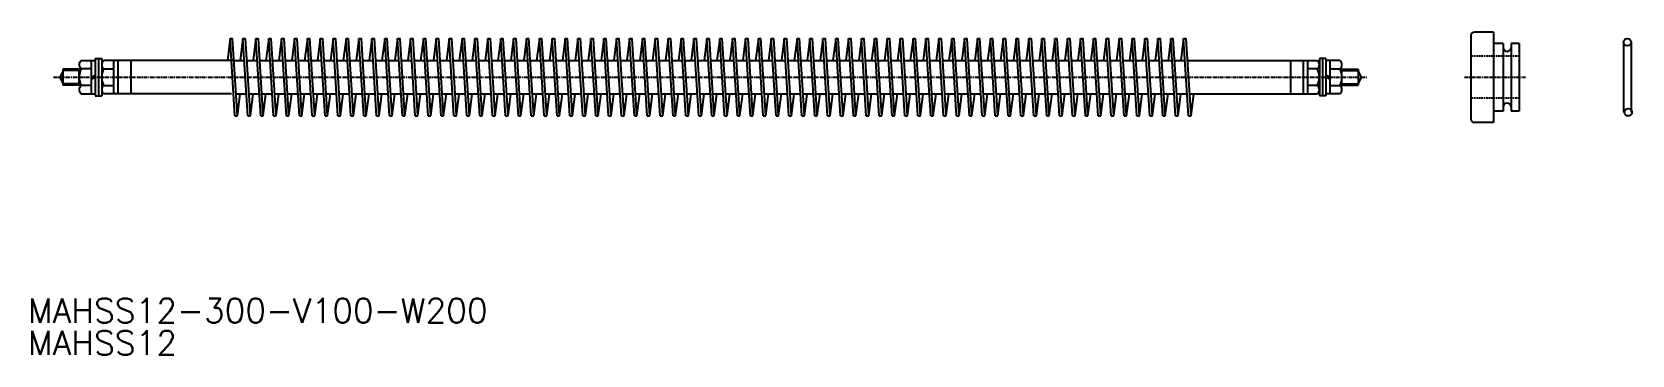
# Model space of a CAD drawing. Extents: x 45 to 541, y 132 to 232.
import ezdxf
from ezdxf.enums import TextEntityAlignment as Align

# ---------------------------------------------------------------- set-up
doc = ezdxf.new("R2010")
doc.units = 0
doc.linetypes.add('CENTER', pattern=[2, 1.25, -0.25, 0.25, -0.25])
doc.linetypes.add('DASHED', pattern=[0.75, 0.5, -0.25])
doc.layers.get('0').update_dxf_attribs({"linetype": 'CONTINUOUS'})
doc.layers.add('CENTER', color=1, linetype='CENTER')
doc.styles.get("Standard").update_dxf_attribs({"font": 'txt.shx', "bigfont": 'extfont.shx'})

msp = doc.modelspace()

# ---------------------------------------------------------------- linework, layer by layer
at = {"color": 7, "linetype": 'CONTINUOUS'}
for p, q in [((106.1, 229.68), (105.25, 222.83)), ((107.6, 205.68), (106.1, 229.68)), ((106.1, 229.68), (106.89, 229.68)), ((108.39, 205.68), (106.89, 229.68)), ((110.1, 229.68), (109.25, 222.83)), ((111.6, 205.68), (110.1, 229.68)), ((110.1, 229.68), (110.89, 229.68)), ((112.39, 205.68), (110.89, 229.68)), ((114.1, 229.68), (113.25, 222.83)), ((115.6, 205.68), (114.1, 229.68)), ((114.1, 229.68), (114.89, 229.68)), ((116.39, 205.68), (114.89, 229.68)), ((118.1, 229.68), (117.25, 222.83)), ((119.6, 205.68), (118.1, 229.68)), ((118.1, 229.68), (118.89, 229.68)), ((120.39, 205.68), (118.89, 229.68)), ((122.1, 229.68), (121.25, 222.83)), ((123.6, 205.68), (122.1, 229.68)), ((122.1, 229.68), (122.89, 229.68)), ((124.39, 205.68), (122.89, 229.68)), ((126.1, 229.68), (125.25, 222.83)), ((127.6, 205.68), (126.1, 229.68)), ((126.1, 229.68), (126.89, 229.68)), ((128.39, 205.68), (126.89, 229.68)), ((130.1, 229.68), (129.25, 222.83)), ((131.6, 205.68), (130.1, 229.68)), ((130.1, 229.68), (130.89, 229.68)), ((132.39, 205.68), (130.89, 229.68)), ((134.1, 229.68), (133.25, 222.83)), ((135.6, 205.68), (134.1, 229.68)), ((134.1, 229.68), (134.89, 229.68)), ((136.39, 205.68), (134.89, 229.68)), ((138.1, 229.68), (137.25, 222.83)), ((139.6, 205.68), (138.1, 229.68)), ((138.1, 229.68), (138.89, 229.68)), ((140.39, 205.68), (138.89, 229.68)), ((142.1, 229.68), (141.25, 222.83)), ((143.6, 205.68), (142.1, 229.68)), ((142.1, 229.68), (142.89, 229.68)), ((144.39, 205.68), (142.89, 229.68)), ((146.1, 229.68), (145.25, 222.83)), ((147.6, 205.68), (146.1, 229.68)), ((146.1, 229.68), (146.89, 229.68)), ((148.39, 205.68), (146.89, 229.68)), ((150.1, 229.68), (149.25, 222.83)), ((151.6, 205.68), (150.1, 229.68)), ((150.1, 229.68), (150.89, 229.68)), ((152.39, 205.68), (150.89, 229.68)), ((154.1, 229.68), (153.25, 222.83)), ((155.6, 205.68), (154.1, 229.68)), ((154.1, 229.68), (154.89, 229.68)), ((156.39, 205.68), (154.89, 229.68)), ((158.1, 229.68), (157.25, 222.83)), ((159.6, 205.68), (158.1, 229.68)), ((158.1, 229.68), (158.89, 229.68)), ((160.39, 205.68), (158.89, 229.68)), ((162.1, 229.68), (161.25, 222.83)), ((163.6, 205.68), (162.1, 229.68)), ((162.1, 229.68), (162.89, 229.68)), ((164.39, 205.68), (162.89, 229.68)), ((166.1, 229.68), (165.25, 222.83)), ((167.6, 205.68), (166.1, 229.68)), ((166.1, 229.68), (166.89, 229.68)), ((168.39, 205.68), (166.89, 229.68)), ((170.1, 229.68), (169.25, 222.83)), ((171.6, 205.68), (170.1, 229.68)), ((170.1, 229.68), (170.89, 229.68)), ((172.39, 205.68), (170.89, 229.68)), ((174.1, 229.68), (173.25, 222.83)), ((175.6, 205.68), (174.1, 229.68)), ((174.1, 229.68), (174.89, 229.68)), ((176.39, 205.68), (174.89, 229.68)), ((178.1, 229.68), (177.25, 222.83)), ((179.6, 205.68), (178.1, 229.68)), ((178.1, 229.68), (178.89, 229.68)), ((180.39, 205.68), (178.89, 229.68)), ((182.1, 229.68), (181.25, 222.83)), ((183.6, 205.68), (182.1, 229.68)), ((182.1, 229.68), (182.89, 229.68)), ((184.39, 205.68), (182.89, 229.68)), ((186.1, 229.68), (185.25, 222.83)), ((187.6, 205.68), (186.1, 229.68)), ((186.1, 229.68), (186.89, 229.68)), ((188.39, 205.68), (186.89, 229.68)), ((190.1, 229.68), (189.25, 222.83)), ((191.6, 205.68), (190.1, 229.68)), ((190.1, 229.68), (190.89, 229.68)), ((192.39, 205.68), (190.89, 229.68)), ((194.1, 229.68), (193.25, 222.83)), ((195.6, 205.68), (194.1, 229.68)), ((194.1, 229.68), (194.89, 229.68)), ((196.39, 205.68), (194.89, 229.68)), ((198.1, 229.68), (197.25, 222.83)), ((199.6, 205.68), (198.1, 229.68)), ((198.1, 229.68), (198.89, 229.68)), ((200.39, 205.68), (198.89, 229.68)), ((202.1, 229.68), (201.25, 222.83)), ((203.6, 205.68), (202.1, 229.68)), ((202.1, 229.68), (202.89, 229.68)), ((204.39, 205.68), (202.89, 229.68)), ((206.1, 229.68), (205.25, 222.83)), ((207.6, 205.68), (206.1, 229.68)), ((206.1, 229.68), (206.89, 229.68)), ((208.39, 205.68), (206.89, 229.68)), ((210.1, 229.68), (209.25, 222.83)), ((211.6, 205.68), (210.1, 229.68)), ((210.1, 229.68), (210.89, 229.68)), ((212.39, 205.68), (210.89, 229.68)), ((214.1, 229.68), (213.25, 222.83)), ((215.6, 205.68), (214.1, 229.68)), ((214.1, 229.68), (214.89, 229.68)), ((216.39, 205.68), (214.89, 229.68)), ((218.1, 229.68), (217.25, 222.83)), ((219.6, 205.68), (218.1, 229.68)), ((218.1, 229.68), (218.89, 229.68)), ((220.39, 205.68), (218.89, 229.68)), ((222.1, 229.68), (221.25, 222.83)), ((223.6, 205.68), (222.1, 229.68)), ((222.1, 229.68), (222.89, 229.68)), ((224.39, 205.68), (222.89, 229.68)), ((226.1, 229.68), (225.25, 222.83)), ((227.6, 205.68), (226.1, 229.68)), ((226.1, 229.68), (226.89, 229.68)), ((228.39, 205.68), (226.89, 229.68)), ((230.1, 229.68), (229.25, 222.83)), ((231.6, 205.68), (230.1, 229.68)), ((230.1, 229.68), (230.89, 229.68)), ((232.39, 205.68), (230.89, 229.68)), ((234.1, 229.68), (233.25, 222.83)), ((235.6, 205.68), (234.1, 229.68)), ((234.1, 229.68), (234.89, 229.68)), ((236.39, 205.68), (234.89, 229.68)), ((238.1, 229.68), (237.25, 222.83)), ((239.6, 205.68), (238.1, 229.68)), ((238.1, 229.68), (238.89, 229.68)), ((240.39, 205.68), (238.89, 229.68)), ((242.1, 229.68), (241.25, 222.83)), ((243.6, 205.68), (242.1, 229.68)), ((242.1, 229.68), (242.89, 229.68)), ((244.39, 205.68), (242.89, 229.68)), ((246.1, 229.68), (245.25, 222.83)), ((247.6, 205.68), (246.1, 229.68)), ((246.1, 229.68), (246.89, 229.68)), ((248.39, 205.68), (246.89, 229.68)), ((250.1, 229.68), (249.25, 222.83)), ((251.6, 205.68), (250.1, 229.68)), ((250.1, 229.68), (250.89, 229.68)), ((252.39, 205.68), (250.89, 229.68)), ((254.1, 229.68), (253.25, 222.83)), ((255.6, 205.68), (254.1, 229.68)), ((254.1, 229.68), (254.89, 229.68)), ((256.39, 205.68), (254.89, 229.68)), ((258.1, 229.68), (257.25, 222.83)), ((259.6, 205.68), (258.1, 229.68)), ((258.1, 229.68), (258.89, 229.68)), ((260.39, 205.68), (258.89, 229.68)), ((262.1, 229.68), (261.25, 222.83)), ((263.6, 205.68), (262.1, 229.68)), ((262.1, 229.68), (262.89, 229.68)), ((264.39, 205.68), (262.89, 229.68)), ((266.1, 229.68), (265.25, 222.83)), ((267.6, 205.68), (266.1, 229.68)), ((266.1, 229.68), (266.89, 229.68)), ((268.39, 205.68), (266.89, 229.68)), ((270.1, 229.68), (269.25, 222.83)), ((271.6, 205.68), (270.1, 229.68)), ((270.1, 229.68), (270.89, 229.68)), ((272.39, 205.68), (270.89, 229.68)), ((274.1, 229.68), (273.25, 222.83)), ((275.6, 205.68), (274.1, 229.68)), ((274.1, 229.68), (274.89, 229.68)), ((276.39, 205.68), (274.89, 229.68)), ((278.1, 229.68), (277.25, 222.83)), ((279.6, 205.68), (278.1, 229.68)), ((278.1, 229.68), (278.89, 229.68)), ((280.39, 205.68), (278.89, 229.68)), ((282.1, 229.68), (281.25, 222.83)), ((283.6, 205.68), (282.1, 229.68)), ((282.1, 229.68), (282.89, 229.68)), ((284.39, 205.68), (282.89, 229.68)), ((286.1, 229.68), (285.25, 222.83)), ((287.6, 205.68), (286.1, 229.68)), ((286.1, 229.68), (286.89, 229.68)), ((288.39, 205.68), (286.89, 229.68)), ((290.1, 229.68), (289.25, 222.83)), ((291.6, 205.68), (290.1, 229.68)), ((290.1, 229.68), (290.89, 229.68)), ((292.39, 205.68), (290.89, 229.68)), ((294.1, 229.68), (293.25, 222.83)), ((295.6, 205.68), (294.1, 229.68)), ((294.1, 229.68), (294.89, 229.68)), ((296.39, 205.68), (294.89, 229.68)), ((298.1, 229.68), (297.25, 222.83)), ((299.6, 205.68), (298.1, 229.68)), ((298.1, 229.68), (298.89, 229.68)), ((300.39, 205.68), (298.89, 229.68)), ((302.1, 229.68), (301.25, 222.83)), ((303.6, 205.68), (302.1, 229.68)), ((302.1, 229.68), (302.89, 229.68)), ((304.39, 205.68), (302.89, 229.68)), ((306.1, 229.68), (305.25, 222.83)), ((307.6, 205.68), (306.1, 229.68)), ((306.1, 229.68), (306.89, 229.68)), ((308.39, 205.68), (306.89, 229.68)), ((310.1, 229.68), (309.25, 222.83)), ((311.6, 205.68), (310.1, 229.68)), ((310.1, 229.68), (310.89, 229.68)), ((312.39, 205.68), (310.89, 229.68)), ((314.1, 229.68), (313.25, 222.83)), ((315.6, 205.68), (314.1, 229.68)), ((314.1, 229.68), (314.89, 229.68)), ((316.39, 205.68), (314.89, 229.68)), ((318.1, 229.68), (317.25, 222.83)), ((319.6, 205.68), (318.1, 229.68)), ((318.1, 229.68), (318.89, 229.68)), ((320.39, 205.68), (318.89, 229.68)), ((322.1, 229.68), (321.25, 222.83)), ((323.6, 205.68), (322.1, 229.68)), ((322.1, 229.68), (322.89, 229.68)), ((324.39, 205.68), (322.89, 229.68)), ((326.1, 229.68), (325.25, 222.83)), ((327.6, 205.68), (326.1, 229.68)), ((326.1, 229.68), (326.89, 229.68)), ((328.39, 205.68), (326.89, 229.68)), ((330.1, 229.68), (329.25, 222.83)), ((331.6, 205.68), (330.1, 229.68)), ((330.1, 229.68), (330.89, 229.68)), ((332.39, 205.68), (330.89, 229.68)), ((334.1, 229.68), (333.25, 222.83)), ((335.6, 205.68), (334.1, 229.68)), ((334.1, 229.68), (334.89, 229.68)), ((336.39, 205.68), (334.89, 229.68)), ((338.1, 229.68), (337.25, 222.83)), ((339.6, 205.68), (338.1, 229.68)), ((338.1, 229.68), (338.89, 229.68)), ((340.39, 205.68), (338.89, 229.68)), ((342.1, 229.68), (341.25, 222.83)), ((343.6, 205.68), (342.1, 229.68)), ((342.1, 229.68), (342.89, 229.68)), ((344.39, 205.68), (342.89, 229.68)), ((346.1, 229.68), (345.25, 222.83)), ((347.6, 205.68), (346.1, 229.68)), ((346.1, 229.68), (346.89, 229.68)), ((348.39, 205.68), (346.89, 229.68)), ((350.1, 229.68), (349.25, 222.83)), ((351.6, 205.68), (350.1, 229.68)), ((350.1, 229.68), (350.89, 229.68)), ((352.39, 205.68), (350.89, 229.68)), ((354.1, 229.68), (353.25, 222.83)), ((355.6, 205.68), (354.1, 229.68)), ((354.1, 229.68), (354.89, 229.68)), ((356.39, 205.68), (354.89, 229.68)), ((358.1, 229.68), (357.25, 222.83)), ((359.6, 205.68), (358.1, 229.68)), ((358.1, 229.68), (358.89, 229.68)), ((360.39, 205.68), (358.89, 229.68)), ((362.1, 229.68), (361.25, 222.83)), ((363.6, 205.68), (362.1, 229.68)), ((362.1, 229.68), (362.89, 229.68)), ((364.39, 205.68), (362.89, 229.68)), ((366.1, 229.68), (365.25, 222.83)), ((367.6, 205.68), (366.1, 229.68)), ((366.1, 229.68), (366.89, 229.68)), ((368.39, 205.68), (366.89, 229.68)), ((370.1, 229.68), (369.25, 222.83)), ((371.6, 205.68), (370.1, 229.68)), ((370.1, 229.68), (370.89, 229.68)), ((372.39, 205.68), (370.89, 229.68)), ((374.1, 229.68), (373.25, 222.83)), ((375.6, 205.68), (374.1, 229.68)), ((374.1, 229.68), (374.89, 229.68)), ((376.39, 205.68), (374.89, 229.68)), ((378.1, 229.68), (377.25, 222.83)), ((379.6, 205.68), (378.1, 229.68)), ((378.1, 229.68), (378.89, 229.68)), ((380.39, 205.68), (378.89, 229.68)), ((382.1, 229.68), (381.25, 222.83)), ((383.6, 205.68), (382.1, 229.68)), ((382.1, 229.68), (382.89, 229.68)), ((384.39, 205.68), (382.89, 229.68)), ((386.1, 229.68), (385.25, 222.83)), ((387.6, 205.68), (386.1, 229.68)), ((386.1, 229.68), (386.89, 229.68)), ((388.39, 205.68), (386.89, 229.68)), ((390.1, 229.68), (389.25, 222.83)), ((391.6, 205.68), (390.1, 229.68)), ((390.1, 229.68), (390.89, 229.68)), ((392.39, 205.68), (390.89, 229.68)), ((394.1, 229.68), (393.25, 222.83)), ((395.6, 205.68), (394.1, 229.68)), ((394.1, 229.68), (394.89, 229.68)), ((396.39, 205.68), (394.89, 229.68)), ((398.1, 229.68), (397.25, 222.83)), ((398.1, 229.68), (398.89, 229.68)), ((399.6, 205.68), (398.1, 229.68)), ((400.39, 205.68), (398.89, 229.68)), ((402.1, 229.68), (401.25, 222.83)), ((403.6, 205.68), (402.1, 229.68)), ((402.1, 229.68), (402.89, 229.68)), ((404.39, 205.68), (402.89, 229.68)), ((491.25, 230.58), (491.25, 204.79)), ((498.25, 231.68), (492.35, 231.68)), ((498.25, 231.68), (498.25, 203.68)), ((538.68, 228.53), (538.68, 206.83)), ((540.98, 228.53), (540.98, 206.83)), ((501.25, 228.18), (498.25, 228.18)), ((501.25, 228.18), (501.25, 207.18)), ((503.75, 228.18), (503.75, 207.18)), ((506.25, 228.18), (503.75, 228.18)), ((506.25, 228.18), (506.25, 207.18)), ((54.21, 219.61), (53.25, 217.68)), ((54.21, 220.18), (54.21, 215.18)), ((59.85, 220.18), (54.21, 220.18)), ((59.25, 215.18), (59.25, 220.18)), ((59.89, 222.83), (64.25, 222.83)), ((62.96, 220.25), (59.89, 220.25)), ((62.96, 222.83), (62.96, 212.54)), ((64.25, 223.47), (64.25, 222.83)), ((64.25, 223.47), (66.25, 223.47)), ((64.25, 222.83), (64.25, 212.54)), ((65.25, 223.47), (65.25, 211.9)), ((66.25, 223.47), (66.25, 211.9)), ((107.18, 222.83), (66.89, 222.83)), ((66.89, 220.25), (69.96, 220.25)), ((69.96, 222.83), (69.96, 212.54)), ((71.25, 222.83), (71.25, 212.54)), ((75.25, 222.83), (75.25, 212.54)), ((107.32, 222.83), (110.53, 222.83)), ((111.32, 222.83), (114.53, 222.83)), ((115.32, 222.83), (118.53, 222.83)), ((119.32, 222.83), (122.53, 222.83)), ((123.32, 222.83), (126.53, 222.83)), ((127.32, 222.83), (130.53, 222.83)), ((131.32, 222.83), (134.53, 222.83)), ((135.32, 222.83), (138.53, 222.83)), ((139.32, 222.83), (142.53, 222.83)), ((143.32, 222.83), (146.53, 222.83)), ((147.32, 222.83), (150.53, 222.83)), ((151.32, 222.83), (154.53, 222.83)), ((155.32, 222.83), (158.53, 222.83)), ((159.32, 222.83), (162.53, 222.83)), ((163.32, 222.83), (166.53, 222.83)), ((167.32, 222.83), (170.53, 222.83)), ((171.32, 222.83), (174.53, 222.83)), ((175.32, 222.83), (178.53, 222.83)), ((179.32, 222.83), (182.53, 222.83)), ((183.32, 222.83), (186.53, 222.83)), ((187.32, 222.83), (190.53, 222.83)), ((191.32, 222.83), (194.53, 222.83)), ((195.32, 222.83), (198.53, 222.83)), ((199.32, 222.83), (202.53, 222.83)), ((203.32, 222.83), (206.53, 222.83)), ((207.32, 222.83), (210.53, 222.83)), ((211.32, 222.83), (214.53, 222.83)), ((215.32, 222.83), (218.53, 222.83)), ((219.32, 222.83), (222.53, 222.83)), ((223.32, 222.83), (226.53, 222.83)), ((227.32, 222.83), (230.53, 222.83)), ((231.32, 222.83), (234.53, 222.83)), ((235.32, 222.83), (238.53, 222.83)), ((239.32, 222.83), (242.53, 222.83)), ((243.32, 222.83), (246.53, 222.83)), ((247.32, 222.83), (250.53, 222.83)), ((251.32, 222.83), (254.53, 222.83)), ((255.32, 222.83), (258.53, 222.83)), ((259.32, 222.83), (262.53, 222.83)), ((263.32, 222.83), (266.53, 222.83)), ((267.32, 222.83), (270.53, 222.83)), ((271.32, 222.83), (274.53, 222.83)), ((275.32, 222.83), (278.53, 222.83)), ((279.32, 222.83), (282.53, 222.83)), ((283.32, 222.83), (286.53, 222.83)), ((287.32, 222.83), (290.53, 222.83)), ((291.32, 222.83), (294.53, 222.83)), ((295.32, 222.83), (298.53, 222.83)), ((299.32, 222.83), (302.53, 222.83)), ((303.32, 222.83), (306.53, 222.83)), ((307.32, 222.83), (310.53, 222.83)), ((311.32, 222.83), (314.53, 222.83)), ((315.32, 222.83), (318.53, 222.83)), ((319.32, 222.83), (322.53, 222.83)), ((323.32, 222.83), (326.53, 222.83)), ((327.32, 222.83), (330.53, 222.83)), ((331.32, 222.83), (334.53, 222.83)), ((335.32, 222.83), (338.53, 222.83)), ((339.32, 222.83), (342.53, 222.83)), ((343.32, 222.83), (346.53, 222.83)), ((347.32, 222.83), (350.53, 222.83)), ((351.32, 222.83), (354.53, 222.83)), ((355.32, 222.83), (358.53, 222.83)), ((359.32, 222.83), (362.53, 222.83)), ((363.32, 222.83), (366.53, 222.83)), ((367.32, 222.83), (370.53, 222.83)), ((371.32, 222.83), (374.53, 222.83)), ((375.32, 222.83), (378.53, 222.83)), ((379.32, 222.83), (382.53, 222.83)), ((383.32, 222.83), (386.53, 222.83)), ((387.32, 222.83), (390.53, 222.83)), ((391.32, 222.83), (394.53, 222.83)), ((395.32, 222.83), (398.53, 222.83)), ((399.32, 222.83), (402.53, 222.83)), ((403.32, 222.83), (443.6, 222.83)), ((435.25, 222.83), (435.25, 212.54)), ((439.25, 222.83), (439.25, 212.54)), ((440.53, 222.83), (440.53, 212.54)), ((443.6, 220.25), (440.53, 220.25)), ((446.25, 223.47), (444.25, 223.47)), ((444.25, 223.47), (444.25, 211.9)), ((445.25, 223.47), (445.25, 211.9)), ((446.25, 223.47), (446.25, 222.83)), ((450.6, 222.83), (446.25, 222.83)), ((446.25, 222.83), (446.25, 212.54)), ((447.53, 222.83), (447.53, 212.54)), ((447.53, 220.25), (450.6, 220.25)), ((450.64, 220.18), (456.28, 220.18)), ((451.25, 215.18), (451.25, 220.18)), ((456.28, 220.18), (456.28, 215.18)), ((456.28, 219.61), (457.25, 217.68)), ((53.25, 217.68), (54.21, 215.75)), ((59.85, 215.18), (54.21, 215.18)), ((62.96, 215.11), (59.89, 215.11)), ((62.96, 217.68), (64.25, 218.33)), ((62.96, 217.04), (64.25, 217.68)), ((66.89, 215.11), (69.96, 215.11)), ((443.6, 215.11), (440.53, 215.11)), ((447.53, 217.68), (446.25, 218.33)), ((447.53, 217.04), (446.25, 217.68)), ((447.53, 215.11), (450.6, 215.11)), ((450.64, 215.18), (456.28, 215.18)), ((457.25, 217.68), (456.28, 215.75)), ((59.89, 212.54), (64.25, 212.54)), ((64.25, 212.54), (64.25, 211.9)), ((64.25, 211.9), (66.25, 211.9)), ((106.53, 212.54), (66.89, 212.54)), ((107.96, 212.54), (111.18, 212.54)), ((108.39, 205.68), (109.25, 212.54)), ((111.96, 212.54), (115.18, 212.54)), ((112.39, 205.68), (113.25, 212.54)), ((115.96, 212.54), (119.18, 212.54)), ((116.39, 205.68), (117.25, 212.54)), ((119.96, 212.54), (123.18, 212.54)), ((120.39, 205.68), (121.25, 212.54)), ((123.96, 212.54), (127.18, 212.54)), ((124.39, 205.68), (125.25, 212.54)), ((127.96, 212.54), (131.18, 212.54)), ((128.39, 205.68), (129.25, 212.54)), ((131.96, 212.54), (135.18, 212.54)), ((132.39, 205.68), (133.25, 212.54)), ((135.96, 212.54), (139.18, 212.54)), ((136.39, 205.68), (137.25, 212.54)), ((139.96, 212.54), (143.18, 212.54)), ((140.39, 205.68), (141.25, 212.54)), ((143.96, 212.54), (147.18, 212.54)), ((144.39, 205.68), (145.25, 212.54)), ((147.96, 212.54), (151.18, 212.54)), ((148.39, 205.68), (149.25, 212.54)), ((151.96, 212.54), (155.18, 212.54)), ((152.39, 205.68), (153.25, 212.54)), ((155.96, 212.54), (159.18, 212.54)), ((156.39, 205.68), (157.25, 212.54)), ((159.96, 212.54), (163.18, 212.54)), ((160.39, 205.68), (161.25, 212.54)), ((163.96, 212.54), (167.18, 212.54)), ((164.39, 205.68), (165.25, 212.54)), ((167.96, 212.54), (171.18, 212.54)), ((168.39, 205.68), (169.25, 212.54)), ((171.96, 212.54), (175.18, 212.54)), ((172.39, 205.68), (173.25, 212.54)), ((175.96, 212.54), (179.18, 212.54)), ((176.39, 205.68), (177.25, 212.54)), ((179.96, 212.54), (183.18, 212.54)), ((180.39, 205.68), (181.25, 212.54)), ((183.96, 212.54), (187.18, 212.54)), ((184.39, 205.68), (185.25, 212.54)), ((187.96, 212.54), (191.18, 212.54)), ((188.39, 205.68), (189.25, 212.54)), ((191.96, 212.54), (195.18, 212.54)), ((192.39, 205.68), (193.25, 212.54)), ((195.96, 212.54), (199.18, 212.54)), ((196.39, 205.68), (197.25, 212.54)), ((199.96, 212.54), (203.18, 212.54)), ((200.39, 205.68), (201.25, 212.54)), ((203.96, 212.54), (207.18, 212.54)), ((204.39, 205.68), (205.25, 212.54)), ((207.96, 212.54), (211.18, 212.54)), ((208.39, 205.68), (209.25, 212.54)), ((211.96, 212.54), (215.18, 212.54)), ((212.39, 205.68), (213.25, 212.54)), ((215.96, 212.54), (219.18, 212.54)), ((216.39, 205.68), (217.25, 212.54)), ((219.96, 212.54), (223.18, 212.54)), ((220.39, 205.68), (221.25, 212.54)), ((223.96, 212.54), (227.18, 212.54)), ((224.39, 205.68), (225.25, 212.54)), ((227.96, 212.54), (231.18, 212.54)), ((228.39, 205.68), (229.25, 212.54)), ((231.96, 212.54), (235.18, 212.54)), ((232.39, 205.68), (233.25, 212.54)), ((235.96, 212.54), (239.18, 212.54)), ((236.39, 205.68), (237.25, 212.54)), ((239.96, 212.54), (243.18, 212.54)), ((240.39, 205.68), (241.25, 212.54)), ((243.96, 212.54), (247.18, 212.54)), ((244.39, 205.68), (245.25, 212.54)), ((247.96, 212.54), (251.18, 212.54)), ((248.39, 205.68), (249.25, 212.54)), ((251.96, 212.54), (255.18, 212.54)), ((252.39, 205.68), (253.25, 212.54)), ((255.96, 212.54), (259.18, 212.54)), ((256.39, 205.68), (257.25, 212.54)), ((259.96, 212.54), (263.18, 212.54)), ((260.39, 205.68), (261.25, 212.54)), ((263.96, 212.54), (267.18, 212.54)), ((264.39, 205.68), (265.25, 212.54)), ((267.96, 212.54), (271.18, 212.54)), ((268.39, 205.68), (269.25, 212.54)), ((271.96, 212.54), (275.18, 212.54)), ((272.39, 205.68), (273.25, 212.54)), ((275.96, 212.54), (279.18, 212.54)), ((276.39, 205.68), (277.25, 212.54)), ((279.96, 212.54), (283.18, 212.54)), ((280.39, 205.68), (281.25, 212.54)), ((283.96, 212.54), (287.18, 212.54)), ((284.39, 205.68), (285.25, 212.54)), ((287.96, 212.54), (291.18, 212.54)), ((288.39, 205.68), (289.25, 212.54)), ((291.96, 212.54), (295.18, 212.54)), ((292.39, 205.68), (293.25, 212.54)), ((295.96, 212.54), (299.18, 212.54)), ((296.39, 205.68), (297.25, 212.54)), ((299.96, 212.54), (303.18, 212.54)), ((300.39, 205.68), (301.25, 212.54)), ((303.96, 212.54), (307.18, 212.54)), ((304.39, 205.68), (305.25, 212.54)), ((307.96, 212.54), (311.18, 212.54)), ((308.39, 205.68), (309.25, 212.54)), ((311.96, 212.54), (315.18, 212.54)), ((312.39, 205.68), (313.25, 212.54)), ((315.96, 212.54), (319.18, 212.54)), ((316.39, 205.68), (317.25, 212.54)), ((319.96, 212.54), (323.18, 212.54)), ((320.39, 205.68), (321.25, 212.54)), ((323.96, 212.54), (327.18, 212.54)), ((324.39, 205.68), (325.25, 212.54)), ((327.96, 212.54), (331.18, 212.54)), ((328.39, 205.68), (329.25, 212.54)), ((331.96, 212.54), (335.18, 212.54)), ((332.39, 205.68), (333.25, 212.54)), ((335.96, 212.54), (339.18, 212.54)), ((336.39, 205.68), (337.25, 212.54)), ((339.96, 212.54), (343.18, 212.54)), ((340.39, 205.68), (341.25, 212.54)), ((343.96, 212.54), (347.18, 212.54)), ((344.39, 205.68), (345.25, 212.54)), ((347.96, 212.54), (351.18, 212.54)), ((348.39, 205.68), (349.25, 212.54)), ((351.96, 212.54), (355.18, 212.54)), ((352.39, 205.68), (353.25, 212.54)), ((355.96, 212.54), (359.18, 212.54)), ((356.39, 205.68), (357.25, 212.54)), ((359.96, 212.54), (363.18, 212.54)), ((360.39, 205.68), (361.25, 212.54)), ((363.96, 212.54), (367.18, 212.54)), ((364.39, 205.68), (365.25, 212.54)), ((367.96, 212.54), (371.18, 212.54)), ((368.39, 205.68), (369.25, 212.54)), ((371.96, 212.54), (375.18, 212.54)), ((372.39, 205.68), (373.25, 212.54)), ((375.96, 212.54), (379.18, 212.54)), ((376.39, 205.68), (377.25, 212.54)), ((379.96, 212.54), (383.18, 212.54)), ((380.39, 205.68), (381.25, 212.54)), ((383.96, 212.54), (387.18, 212.54)), ((384.39, 205.68), (385.25, 212.54)), ((387.96, 212.54), (391.18, 212.54)), ((388.39, 205.68), (389.25, 212.54)), ((391.96, 212.54), (395.18, 212.54)), ((392.39, 205.68), (393.25, 212.54)), ((395.96, 212.54), (399.18, 212.54)), ((396.39, 205.68), (397.25, 212.54)), ((399.96, 212.54), (403.18, 212.54)), ((400.39, 205.68), (401.25, 212.54)), ((403.96, 212.54), (443.6, 212.54)), ((404.39, 205.68), (405.25, 212.54)), ((446.25, 211.9), (444.25, 211.9)), ((450.6, 212.54), (446.25, 212.54)), ((446.25, 212.54), (446.25, 211.9)), ((107.6, 205.68), (108.39, 205.68)), ((111.6, 205.68), (112.39, 205.68)), ((115.6, 205.68), (116.39, 205.68)), ((119.6, 205.68), (120.39, 205.68)), ((123.6, 205.68), (124.39, 205.68)), ((127.6, 205.68), (128.39, 205.68)), ((131.6, 205.68), (132.39, 205.68)), ((135.6, 205.68), (136.39, 205.68)), ((139.6, 205.68), (140.39, 205.68)), ((143.6, 205.68), (144.39, 205.68)), ((147.6, 205.68), (148.39, 205.68)), ((151.6, 205.68), (152.39, 205.68)), ((155.6, 205.68), (156.39, 205.68)), ((159.6, 205.68), (160.39, 205.68)), ((163.6, 205.68), (164.39, 205.68)), ((167.6, 205.68), (168.39, 205.68)), ((171.6, 205.68), (172.39, 205.68)), ((175.6, 205.68), (176.39, 205.68)), ((179.6, 205.68), (180.39, 205.68)), ((183.6, 205.68), (184.39, 205.68)), ((187.6, 205.68), (188.39, 205.68)), ((191.6, 205.68), (192.39, 205.68)), ((195.6, 205.68), (196.39, 205.68)), ((199.6, 205.68), (200.39, 205.68)), ((203.6, 205.68), (204.39, 205.68)), ((207.6, 205.68), (208.39, 205.68)), ((211.6, 205.68), (212.39, 205.68)), ((215.6, 205.68), (216.39, 205.68)), ((219.6, 205.68), (220.39, 205.68)), ((223.6, 205.68), (224.39, 205.68)), ((227.6, 205.68), (228.39, 205.68)), ((231.6, 205.68), (232.39, 205.68)), ((235.6, 205.68), (236.39, 205.68)), ((239.6, 205.68), (240.39, 205.68)), ((243.6, 205.68), (244.39, 205.68)), ((247.6, 205.68), (248.39, 205.68)), ((251.6, 205.68), (252.39, 205.68)), ((255.6, 205.68), (256.39, 205.68)), ((259.6, 205.68), (260.39, 205.68)), ((263.6, 205.68), (264.39, 205.68)), ((267.6, 205.68), (268.39, 205.68)), ((271.6, 205.68), (272.39, 205.68)), ((275.6, 205.68), (276.39, 205.68)), ((279.6, 205.68), (280.39, 205.68)), ((283.6, 205.68), (284.39, 205.68)), ((287.6, 205.68), (288.39, 205.68)), ((291.6, 205.68), (292.39, 205.68)), ((295.6, 205.68), (296.39, 205.68)), ((299.6, 205.68), (300.39, 205.68)), ((303.6, 205.68), (304.39, 205.68)), ((307.6, 205.68), (308.39, 205.68)), ((311.6, 205.68), (312.39, 205.68)), ((315.6, 205.68), (316.39, 205.68)), ((319.6, 205.68), (320.39, 205.68)), ((323.6, 205.68), (324.39, 205.68)), ((327.6, 205.68), (328.39, 205.68)), ((331.6, 205.68), (332.39, 205.68)), ((335.6, 205.68), (336.39, 205.68)), ((339.6, 205.68), (340.39, 205.68)), ((343.6, 205.68), (344.39, 205.68)), ((347.6, 205.68), (348.39, 205.68)), ((351.6, 205.68), (352.39, 205.68)), ((355.6, 205.68), (356.39, 205.68)), ((359.6, 205.68), (360.39, 205.68)), ((363.6, 205.68), (364.39, 205.68)), ((367.6, 205.68), (368.39, 205.68)), ((371.6, 205.68), (372.39, 205.68)), ((375.6, 205.68), (376.39, 205.68)), ((379.6, 205.68), (380.39, 205.68)), ((383.6, 205.68), (384.39, 205.68)), ((387.6, 205.68), (388.39, 205.68)), ((391.6, 205.68), (392.39, 205.68)), ((395.6, 205.68), (396.39, 205.68)), ((399.6, 205.68), (400.39, 205.68)), ((403.6, 205.68), (404.39, 205.68)), ((498.25, 203.68), (492.35, 203.68)), ((501.25, 207.18), (498.25, 207.18)), ((506.25, 207.18), (503.75, 207.18))]:
    msp.add_line(p, q, dxfattribs=at)
at = {"color": 3, "linetype": 'DASHED'}
for p, q in [((506.25, 224.18), (491.25, 224.18)), ((506.25, 211.18), (491.25, 211.18))]:
    msp.add_line(p, q, dxfattribs=at)
at = {"color": 3, "linetype": 'CONTINUOUS'}
for p, q in [((59.25, 219.75), (54.21, 219.75)), ((451.25, 219.75), (456.28, 219.75)), ((59.25, 215.62), (54.21, 215.62)), ((451.25, 215.62), (456.28, 215.62))]:
    msp.add_line(p, q, dxfattribs=at)
at = {"color": 7, "linetype": 'CONTINUOUS'}
for centre in [(539.83, 228.53), (540.13, 206.83)]:
    msp.add_circle(centre, 1.15, dxfattribs=at)
for centre, radius, start, end in [((492.35, 230.58), 1.1, 90, 180), ((502.5, 226.93), 1.25, 180, 0), ((60.85, 221.54), 1.61, 126.8699, 233.1301), ((64.71, 217.68), 5.46, 151.9275, 208.0725), ((67.85, 221.54), 1.61, 126.8699, 233.1301), ((71.71, 217.68), 5.46, 151.9275, 208.0725), ((442.64, 221.54), 1.61, 306.8699, 53.1301), ((438.78, 217.68), 5.46, 331.9275, 28.0725), ((449.64, 221.54), 1.61, 306.8699, 53.1301), ((445.78, 217.68), 5.46, 331.9275, 28.0725), ((60.85, 213.83), 1.61, 126.8699, 233.1301), ((67.85, 213.83), 1.61, 126.8699, 233.1301), ((442.64, 213.83), 1.61, 306.8699, 53.1301), ((449.64, 213.83), 1.61, 306.8699, 53.1301), ((502.5, 208.43), 1.25, 0, 180), ((492.35, 204.79), 1.1, 180, 270)]:
    msp.add_arc(centre, radius, start, end, dxfattribs=at)
at = {"layer": 'CENTER', "color": 1, "linetype": 'CENTER'}
for p, q in [((51.25, 217.68), (459.25, 217.68)), ((489.25, 217.68), (508.25, 217.68))]:
    msp.add_line(p, q, dxfattribs=at)

# ---------------------------------------------------------------- texts
at = {"color": 7, "linetype": 'CONTINUOUS'}
for s, p in [('MAHSS12-300-V100-W200', (43.33, 145.37)), ('MAHSS12', (43.33, 135.37))]:
    msp.add_text(s, height=7.5, dxfattribs=at).set_placement(p, align=Align.MIDDLE_LEFT)

doc.saveas('drawing.dxf')
